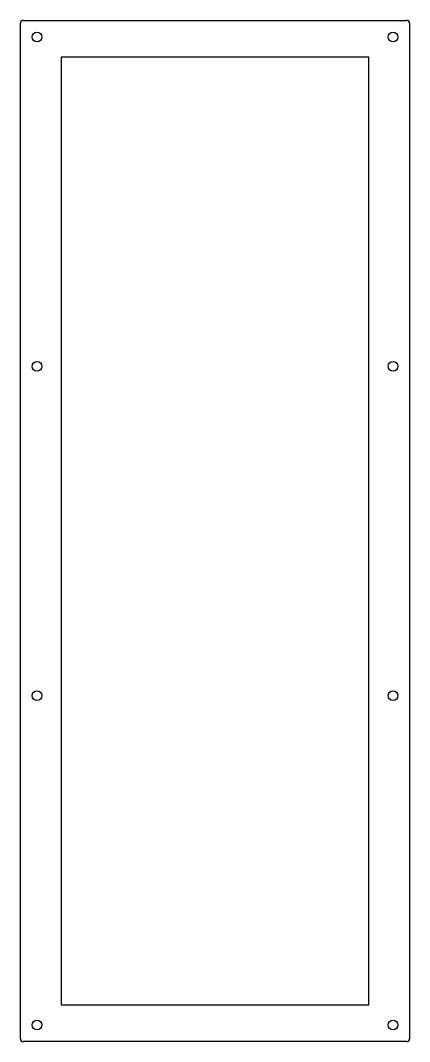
# Model space of a CAD drawing. Header units: millimetres. Extents: x -74 to 74, y -194 to 194.
import ezdxf

# ---------------------------------------------------------------- set-up
doc = ezdxf.new("R2010")
doc.units = ezdxf.units.MM
doc.layers.add('Sketch037', color=7, linetype='CONTINUOUS')

msp = doc.modelspace()

# ---------------------------------------------------------------- linework, layer by layer
at = {"layer": 'Sketch037'}
for p, q in [((-73, 194), (73, 194)), ((-74, -193), (-74, 193)), ((74, 193), (74, -193)), ((-58.5, 180), (-58.5, -180)), ((58.5, 180), (-58.5, 180)), ((58.5, -180), (58.5, 180)), ((-58.5, -180), (58.5, -180)), ((73, -194), (-73, -194))]:
    msp.add_line(p, q, dxfattribs=at)
for centre in [(-67.7, 187.7), (67.7, 187.7), (-67.7, 62.5667), (67.7, 62.5667), (-67.7, -62.5667), (67.7, -62.5667), (-67.7, -187.7), (67.7, -187.7)]:
    msp.add_circle(centre, 1.8669, dxfattribs=at)
for centre, start, end in [((-73, 193), 90, 180), ((73, 193), 0, 90), ((-73, -193), 180, -90), ((73, -193), -90, 0)]:
    msp.add_arc(centre, 1, start, end, dxfattribs=at)

doc.saveas('drawing.dxf')
